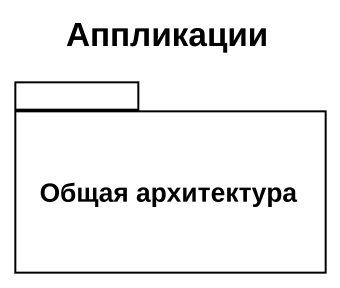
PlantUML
@startuml
title Аппликации
package "Общая архитектура" as Общая_архитектура {
}
@enduml
